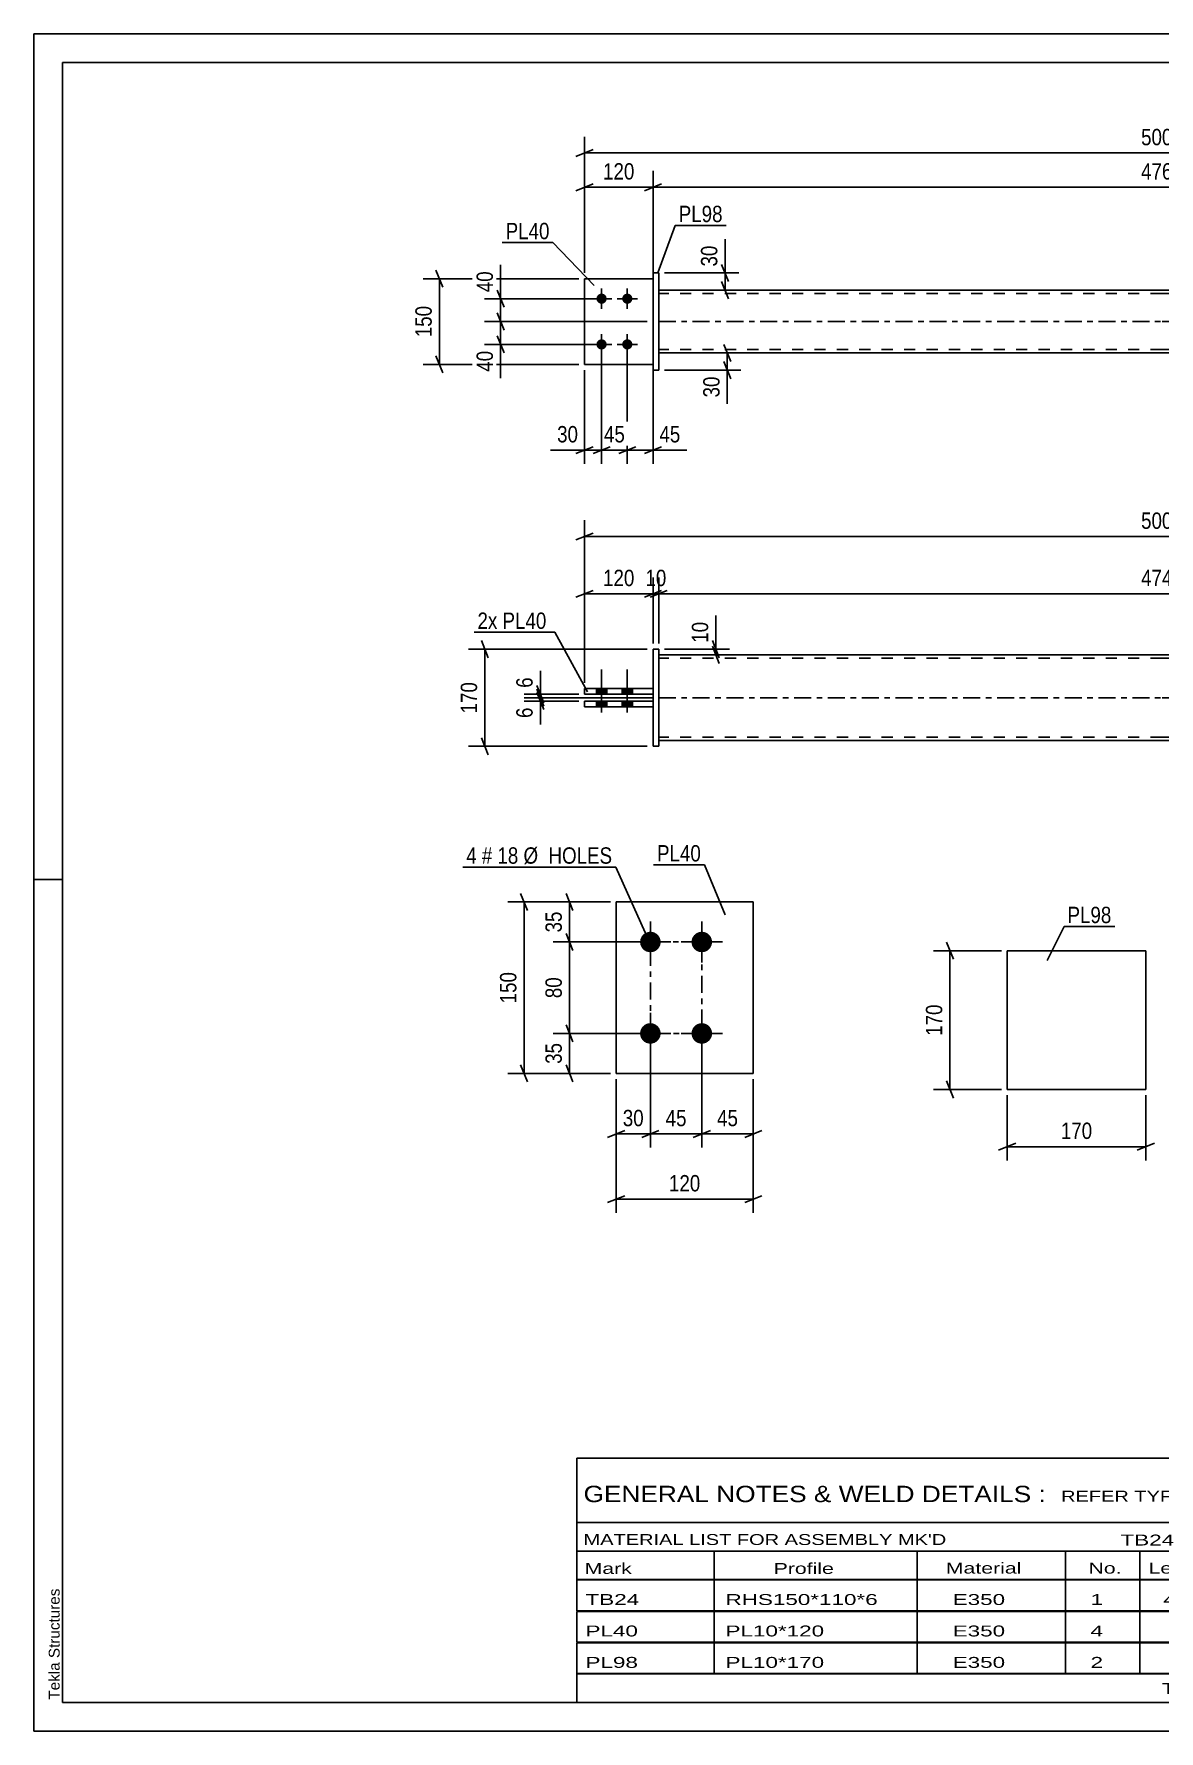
# Model space of a CAD drawing. Header units: millimetres. Extents: x 0 to 420, y 0 to 297.
# Drawn here: x 0 to 196.8, y 0 to 297 of the extents above; entities that cross this region are included whole.
import ezdxf

# ---------------------------------------------------------------- set-up
doc = ezdxf.new("R2010")
doc.units = ezdxf.units.MM
doc.linetypes.add('DXK_LINE_DOT2', pattern=[3.9198, 1.9599, -1.9599])
doc.linetypes.add('DXK_LINE_DOT3', pattern=[5.9187, 2.979, -0.9799, 0.9799, -0.9799])
doc.styles.add('Arial', font='ARIAL.TTF', dxfattribs={"height": 0.2})
doc.styles.add('Arial Narrow', font='ARIALN.TTF', dxfattribs={"height": 0.2})

# ---------------------------------------------------------------- blocks, each defined once
blk = doc.blocks.new('Unknown-585763394-1163')
at = {"color": 5, "linetype": 'Continuous'}
for p, q in [((420, 297), (0, 297)), ((0, 297), (0, 0)), ((0, 292), (0, 297)), ((415, 292), (5, 292)), ((5, 292), (5, 5)), ((5, 149), (0, 149)), ((0, 0), (0, 5)), ((5, 5), (415, 5)), ((0, 0), (420, 0))]:
    blk.add_line(p, q, dxfattribs=at)
at = {"color": 174, "linetype": 'Continuous', "style": 'Arial'}
blk.add_text('Tekla Structures', height=1.9102, rotation=90, dxfattribs=at).set_placement((4.5, 5.5))
blk = doc.blocks.new('Bolt-585763394-2068 - 2061')
at = {"linetype": 'Continuous'}
for points in [[(98.41, 181.45), (100.21, 181.45), (100.21, 182.45), (98.41, 182.45)], [(98.41, 181.45), (100.21, 181.45), (100.21, 182.45), (98.41, 182.45)], [(102.91, 181.45), (104.71, 181.45), (104.71, 182.45), (102.91, 182.45)], [(102.91, 181.45), (104.71, 181.45), (104.71, 182.45), (102.91, 182.45)], [(98.41, 179.25), (100.21, 179.25), (100.21, 180.25), (98.41, 180.25)], [(98.41, 179.25), (100.21, 179.25), (100.21, 180.25), (98.41, 180.25)], [(102.91, 179.25), (104.71, 179.25), (104.71, 180.25), (102.91, 180.25)], [(102.91, 179.25), (104.71, 179.25), (104.71, 180.25), (102.91, 180.25)]]:
    blk.add_hatch(color=1, dxfattribs=at).paths.add_polyline_path(points)
at = {"color": 1, "linetype": 'Continuous'}
for p, q in [((99.31, 178.25), (99.31, 185.75)), ((99.31, 178.25), (99.31, 185.75)), ((103.81, 178.25), (103.81, 185.75)), ((103.81, 178.25), (103.81, 185.75)), ((98.41, 181.45), (98.41, 182.45)), ((98.41, 181.45), (98.41, 182.45)), ((100.21, 181.45), (100.21, 182.45)), ((100.21, 181.45), (100.21, 182.45)), ((102.91, 181.45), (102.91, 182.45)), ((102.91, 181.45), (102.91, 182.45)), ((104.71, 181.45), (104.71, 182.45)), ((104.71, 181.45), (104.71, 182.45)), ((98.41, 179.25), (98.41, 180.25)), ((98.41, 179.25), (98.41, 180.25)), ((100.21, 179.25), (100.21, 180.25)), ((100.21, 179.25), (100.21, 180.25)), ((102.91, 179.25), (102.91, 180.25)), ((102.91, 179.25), (102.91, 180.25)), ((104.71, 179.25), (104.71, 180.25)), ((104.71, 179.25), (104.71, 180.25))]:
    blk.add_line(p, q, dxfattribs=at)
blk = doc.blocks.new('Part-585763394-2077 - 2061')
at = {"color": 2, "linetype": 'Continuous'}
for p, q in [((96.31, 182.45), (96.31, 181.45)), ((96.31, 182.45), (108.31, 182.45)), ((96.31, 181.45), (108.31, 181.45))]:
    blk.add_line(p, q, dxfattribs=at)
at = {"color": 7, "linetype": 'DXK_LINE_DOT2'}
blk.add_line((108.31, 182.45), (108.31, 181.45), dxfattribs=at)
blk = doc.blocks.new('Part-585763394-2072 - 2061')
at = {"color": 2, "linetype": 'Continuous'}
for p, q in [((108.31, 189.34), (109.31, 189.34)), ((108.31, 172.34), (108.31, 189.34)), ((109.31, 189.34), (109.31, 172.34)), ((109.31, 172.34), (108.31, 172.34))]:
    blk.add_line(p, q, dxfattribs=at)
blk = doc.blocks.new('Part-585763394-2082 - 2061')
at = {"color": 2, "linetype": 'Continuous'}
for p, q in [((96.31, 179.25), (96.31, 180.25)), ((108.31, 180.25), (96.31, 180.25)), ((96.31, 179.25), (108.31, 179.25))]:
    blk.add_line(p, q, dxfattribs=at)
at = {"color": 7, "linetype": 'DXK_LINE_DOT2'}
blk.add_line((108.31, 179.25), (108.31, 180.25), dxfattribs=at)
blk = doc.blocks.new('Part-585763394-2100 - 2061')
at = {"linetype": 'Continuous'}
blk.add_hatch(color=2, dxfattribs=at).paths.add_polyline_path([(255.41, 173.34), (254.61, 174.74), (256.21, 174.74)])
at = {"color": 2, "linetype": 'Continuous'}
for p, q in [((109.31, 188.34), (197.31, 188.34)), ((197.41, 188.34), (285.41, 188.34)), ((109.31, 173.34), (197.31, 173.34)), ((197.41, 173.34), (285.41, 173.34)), ((255.41, 173.34), (254.61, 174.74)), ((254.61, 174.74), (256.21, 174.74)), ((256.21, 174.74), (255.41, 173.34))]:
    blk.add_line(p, q, dxfattribs=at)
at = {"color": 7, "linetype": 'DXK_LINE_DOT2'}
for p, q in [((109.31, 173.34), (109.31, 188.34)), ((197.31, 187.74), (109.31, 187.74)), ((285.41, 187.74), (197.41, 187.74)), ((285.41, 173.34), (285.41, 188.34)), ((197.31, 173.94), (109.31, 173.94)), ((285.41, 173.94), (197.41, 173.94))]:
    blk.add_line(p, q, dxfattribs=at)
at = {"color": 7, "linetype": 'DXK_LINE_DOT3'}
for p, q in [((109.31, 180.84), (197.31, 180.84)), ((197.41, 180.84), (285.41, 180.84))]:
    blk.add_line(p, q, dxfattribs=at)
at = {"color": 2, "linetype": 'Continuous'}
blk.add_circle((255.41, 174.24), 1, dxfattribs=at)
blk = doc.blocks.new('Bolt-585763394-1722 - 1718')
at = {"linetype": 'Continuous'}
for points in [[(99.31, 249.77, -1), (99.31, 251.57, -1)], [(103.81, 249.77, -1), (103.81, 251.57, -1)], [(99.31, 241.77, -1), (99.31, 243.57, -1)], [(103.81, 241.77, -1), (103.81, 243.57, -1)]]:
    blk.add_hatch(color=1, dxfattribs=at).paths.add_polyline_path(points)
at = {"color": 1, "linetype": 'Continuous'}
for p, q in [((99.31, 248.87), (99.31, 252.47)), ((103.81, 248.87), (103.81, 252.47)), ((101.11, 250.67), (97.51, 250.67)), ((105.61, 250.67), (102.01, 250.67)), ((99.31, 240.87), (99.31, 244.47)), ((103.81, 240.87), (103.81, 244.47)), ((101.11, 242.67), (97.51, 242.67)), ((105.61, 242.67), (102.01, 242.67))]:
    blk.add_line(p, q, dxfattribs=at)
blk = doc.blocks.new('Part-585763394-1728 - 1718')
at = {"color": 2, "linetype": 'Continuous'}
for p, q in [((109.31, 255.17), (108.31, 255.17)), ((108.31, 255.17), (108.31, 238.17)), ((109.31, 238.17), (109.31, 255.17)), ((108.31, 238.17), (109.31, 238.17))]:
    blk.add_line(p, q, dxfattribs=at)
blk = doc.blocks.new('Part-585763394-1733 - 1718')
at = {"color": 2, "linetype": 'Continuous'}
for p, q in [((96.31, 239.17), (96.31, 254.17)), ((96.31, 254.17), (108.31, 254.17)), ((108.31, 239.17), (96.31, 239.17))]:
    blk.add_line(p, q, dxfattribs=at)
at = {"color": 7, "linetype": 'DXK_LINE_DOT2'}
blk.add_line((108.31, 254.17), (108.31, 239.17), dxfattribs=at)
blk = doc.blocks.new('Part-585763394-1734 - 1718')
at = {"color": 7, "linetype": 'DXK_LINE_DOT2'}
for p, q in [((96.31, 254.17), (96.31, 239.17)), ((96.31, 254.17), (108.31, 254.17)), ((108.31, 254.17), (108.31, 239.17)), ((96.31, 239.17), (108.31, 239.17))]:
    blk.add_line(p, q, dxfattribs=at)
blk = doc.blocks.new('Part-585763394-1774 - 1718')
at = {"linetype": 'Continuous'}
blk.add_hatch(color=2, dxfattribs=at).paths.add_polyline_path([(255.41, 246.67), (254.61, 248.07), (256.21, 248.07)])
at = {"color": 2, "linetype": 'Continuous'}
for p, q in [((109.31, 252.17), (197.31, 252.17)), ((197.41, 252.17), (285.41, 252.17)), ((255.41, 246.67), (254.61, 248.07)), ((254.61, 248.07), (256.21, 248.07)), ((256.21, 248.07), (255.41, 246.67)), ((109.31, 241.17), (197.31, 241.17)), ((197.41, 241.17), (285.41, 241.17))]:
    blk.add_line(p, q, dxfattribs=at)
at = {"color": 7, "linetype": 'DXK_LINE_DOT2'}
for p, q in [((109.31, 252.17), (109.31, 241.17)), ((197.31, 251.57), (109.31, 251.57)), ((285.41, 251.57), (197.41, 251.57)), ((285.41, 252.17), (285.41, 241.17)), ((197.31, 241.77), (109.31, 241.77)), ((285.41, 241.77), (197.41, 241.77))]:
    blk.add_line(p, q, dxfattribs=at)
at = {"color": 7, "linetype": 'DXK_LINE_DOT3'}
for p, q in [((109.31, 246.67), (197.31, 246.67)), ((197.41, 246.67), (285.41, 246.67))]:
    blk.add_line(p, q, dxfattribs=at)
at = {"color": 2, "linetype": 'Continuous'}
blk.add_circle((255.41, 247.57), 1, dxfattribs=at)
blk = doc.blocks.new('Bolt-585763394-1556 - 1494')
at = {"linetype": 'Continuous'}
for points in [[(107.85, 139.89), (108.22, 139.85), (108.58, 139.73), (108.9, 139.54), (109.18, 139.29), (109.4, 138.99), (109.56, 138.64), (109.64, 138.28), (109.64, 137.9), (109.56, 137.53), (109.4, 137.19), (109.18, 136.88), (108.9, 136.63), (108.58, 136.44), (108.22, 136.33), (107.85, 136.29), (107.47, 136.33), (107.11, 136.44), (106.79, 136.63), (106.51, 136.88), (106.29, 137.19), (106.13, 137.53), (106.06, 137.9), (106.06, 138.28), (106.13, 138.64), (106.29, 138.99), (106.51, 139.29), (106.79, 139.54), (107.11, 139.73), (107.47, 139.85)], [(116.85, 139.89), (117.22, 139.85), (117.58, 139.73), (117.9, 139.54), (118.18, 139.29), (118.4, 138.99), (118.56, 138.64), (118.64, 138.28), (118.64, 137.9), (118.56, 137.53), (118.4, 137.19), (118.18, 136.88), (117.9, 136.63), (117.58, 136.44), (117.22, 136.33), (116.85, 136.29), (116.47, 136.33), (116.11, 136.44), (115.79, 136.63), (115.51, 136.88), (115.29, 137.19), (115.13, 137.53), (115.06, 137.9), (115.06, 138.28), (115.13, 138.64), (115.29, 138.99), (115.51, 139.29), (115.79, 139.54), (116.11, 139.73), (116.47, 139.85)], [(107.85, 123.89), (108.22, 123.85), (108.58, 123.73), (108.9, 123.54), (109.18, 123.29), (109.4, 122.99), (109.56, 122.64), (109.64, 122.28), (109.64, 121.9), (109.56, 121.53), (109.4, 121.19), (109.18, 120.88), (108.9, 120.63), (108.58, 120.44), (108.22, 120.33), (107.85, 120.29), (107.47, 120.33), (107.11, 120.44), (106.79, 120.63), (106.51, 120.88), (106.29, 121.19), (106.13, 121.53), (106.06, 121.9), (106.06, 122.28), (106.13, 122.64), (106.29, 122.99), (106.51, 123.29), (106.79, 123.54), (107.11, 123.73), (107.47, 123.85)], [(116.85, 123.89), (117.22, 123.85), (117.58, 123.73), (117.9, 123.54), (118.18, 123.29), (118.4, 122.99), (118.56, 122.64), (118.64, 122.28), (118.64, 121.9), (118.56, 121.53), (118.4, 121.19), (118.18, 120.88), (117.9, 120.63), (117.58, 120.44), (117.22, 120.33), (116.85, 120.29), (116.47, 120.33), (116.11, 120.44), (115.79, 120.63), (115.51, 120.88), (115.29, 121.19), (115.13, 121.53), (115.06, 121.9), (115.06, 122.28), (115.13, 122.64), (115.29, 122.99), (115.51, 123.29), (115.79, 123.54), (116.11, 123.73), (116.47, 123.85)]]:
    blk.add_hatch(color=1, dxfattribs=at).paths.add_polyline_path(points)
at = {"color": 1, "linetype": 'Continuous'}
for p, q in [((107.85, 134.49), (107.85, 141.69)), ((116.85, 134.49), (116.85, 141.69)), ((111.45, 138.09), (104.25, 138.09)), ((120.45, 138.09), (113.25, 138.09)), ((107.85, 118.49), (107.85, 125.69)), ((116.85, 118.49), (116.85, 125.69)), ((111.45, 122.09), (104.25, 122.09)), ((120.45, 122.09), (113.25, 122.09))]:
    blk.add_line(p, q, dxfattribs=at)
blk = doc.blocks.new('Part-585763394-1571 - 1494')
at = {"color": 2, "linetype": 'Continuous'}
for p, q in [((101.85, 115.09), (101.85, 145.09)), ((101.85, 145.09), (125.85, 145.09)), ((125.85, 145.09), (125.85, 115.09)), ((101.85, 115.09), (101.85, 115.09)), ((101.85, 115.09), (125.85, 115.09)), ((125.85, 115.09), (125.85, 115.09))]:
    blk.add_line(p, q, dxfattribs=at)
at = {"color": 7, "linetype": 'DXK_LINE_DOT2'}
for p, q in [((101.85, 145.09), (125.85, 145.09)), ((101.85, 115.09), (125.85, 115.09))]:
    blk.add_line(p, q, dxfattribs=at)
blk = doc.blocks.new('Part-585763394-1474 - 1458')
at = {"color": 2, "linetype": 'Continuous'}
for p, q in [((170.26, 136.56), (194.54, 136.56)), ((170.26, 112.27), (170.26, 136.56)), ((194.54, 136.56), (194.54, 112.27)), ((194.54, 112.27), (170.26, 112.27))]:
    blk.add_line(p, q, dxfattribs=at)
blk = doc.blocks.new('Rectangle-585763394-1705 - 1494')
at = {"color": 1, "linetype": 'DXK_LINE_DOT3'}
blk.add_lwpolyline([(107.85, 138.09), (116.85, 138.09), (116.85, 122.09), (107.85, 122.09), (107.85, 138.09)], close=True, dxfattribs=at)
blk = doc.blocks.new('StraightDimension-585763394-2163 - 2061')
at = {"color": 7, "linetype": 'Continuous'}
for p, q in [((96.31, 183.45), (96.31, 211.89)), ((298.41, 183.45), (298.41, 211.89)), ((97.81, 209.64), (94.81, 208.44)), ((96.31, 209.04), (298.41, 209.04)), ((296.91, 208.44), (299.91, 209.64))]:
    blk.add_line(p, q, dxfattribs=at)
at = {"color": 0}
blk.add_wipeout([(201.61, 209.79), (201.61, 213.99), (193.1, 213.99), (193.1, 209.79)], dxfattribs=at)
at = {"color": 3, "style": 'Arial Narrow'}
blk.add_text('5007', height=2.863, dxfattribs=at).set_placement((193.7, 210.39))
blk = doc.blocks.new('StraightDimension-585763394-2720 - 2061')
at = {"color": 7, "linetype": 'Continuous'}
for p, q in [((106.81, 198.42), (109.81, 199.62)), ((110.81, 199.62), (107.81, 198.42)), ((108.31, 190.34), (108.31, 201.87)), ((108.31, 199.02), (109.31, 199.02)), ((109.31, 190.34), (109.31, 201.87))]:
    blk.add_line(p, q, dxfattribs=at)
at = {"color": 0}
blk.add_wipeout([(111.24, 199.77), (111.24, 203.97), (106.38, 203.97), (106.38, 199.77)], dxfattribs=at)
at = {"color": 3, "style": 'Arial Narrow'}
blk.add_text('10', height=2.863, dxfattribs=at).set_placement((106.98, 200.37))
blk = doc.blocks.new('StraightDimension-585763394-2109 - 2061')
at = {"color": 7, "linetype": 'Continuous'}
for p, q in [((79.48, 187.84), (78.28, 190.84)), ((107.31, 189.34), (76.03, 189.34)), ((78.88, 172.34), (78.88, 189.34)), ((107.31, 172.34), (76.03, 172.34)), ((78.28, 173.84), (79.48, 170.84))]:
    blk.add_line(p, q, dxfattribs=at)
at = {"color": 0}
blk.add_wipeout([(78.13, 184.18), (73.93, 184.18), (73.93, 177.49), (78.13, 177.49)], dxfattribs=at)
at = {"color": 3, "style": 'Arial Narrow'}
blk.add_text('170', height=2.863, rotation=90.0002, dxfattribs=at).set_placement((77.53, 178.09))
blk = doc.blocks.new('StraightDimension-585763394-2174 - 2061')
at = {"color": 7, "linetype": 'Continuous'}
for p, q in [((88, 182.34), (89.2, 179.34)), ((89.2, 178.75), (88, 181.75)), ((108.31, 180.84), (85.75, 180.84)), ((95.31, 180.25), (85.75, 180.25)), ((88.6, 180.25), (88.6, 180.84))]:
    blk.add_line(p, q, dxfattribs=at)
at = {"color": 0}
blk.add_wipeout([(87.85, 179.72), (83.65, 179.72), (83.65, 176.69), (87.85, 176.69)], dxfattribs=at)
at = {"color": 7, "linetype": 'Continuous'}
blk.add_line((88.6, 180.25), (88.6, 176.17), dxfattribs=at)
blk.add_line((88.6, 180.25), (88.6, 176.17), dxfattribs=at)
at = {"color": 3, "style": 'Arial Narrow'}
blk.add_text('6', height=2.86, rotation=90.0002, dxfattribs=at).set_placement((87.25, 177.29))
blk = doc.blocks.new('StraightDimension-585763394-2254 - 2061')
at = {"color": 7, "linetype": 'Continuous'}
for p, q in [((118.71, 190.84), (119.91, 187.84)), ((110.31, 189.34), (121.71, 189.34)), ((110.31, 188.34), (121.71, 188.34)), ((119.91, 186.84), (118.71, 189.84)), ((119.31, 188.34), (119.31, 189.34))]:
    blk.add_line(p, q, dxfattribs=at)
at = {"color": 0}
blk.add_wipeout([(118.56, 194.72), (114.36, 194.72), (114.36, 189.86), (118.56, 189.86)], dxfattribs=at)
at = {"color": 7, "linetype": 'Continuous'}
blk.add_line((119.31, 189.34), (119.31, 195.24), dxfattribs=at)
blk.add_line((119.31, 189.34), (119.31, 195.24), dxfattribs=at)
at = {"color": 3, "style": 'Arial Narrow'}
blk.add_text('10', height=2.863, rotation=90.0002, dxfattribs=at).set_placement((117.96, 190.46))
blk = doc.blocks.new('StraightDimension-585763394-2190 - 2061')
at = {"color": 7, "linetype": 'Continuous'}
for p, q in [((95.31, 181.45), (85.75, 181.45)), ((88, 182.95), (89.2, 179.95)), ((89.2, 179.34), (88, 182.34)), ((88.6, 180.84), (88.6, 181.45)), ((108.31, 180.84), (85.75, 180.84))]:
    blk.add_line(p, q, dxfattribs=at)
at = {"color": 0}
blk.add_wipeout([(87.85, 185), (83.65, 185), (83.65, 181.97), (87.85, 181.97)], dxfattribs=at)
at = {"color": 7, "linetype": 'Continuous'}
blk.add_line((88.6, 181.45), (88.6, 185.52), dxfattribs=at)
blk.add_line((88.6, 181.45), (88.6, 185.52), dxfattribs=at)
at = {"color": 3, "style": 'Arial Narrow'}
blk.add_text('6', height=2.86, rotation=90.0002, dxfattribs=at).set_placement((87.25, 182.57))
blk = doc.blocks.new('StraightDimension-585763394-2719 - 2061')
at = {"color": 7, "linetype": 'Continuous'}
for p, q in [((110.81, 199.62), (107.81, 198.42)), ((109.31, 190.34), (109.31, 201.87)), ((109.31, 199.02), (285.41, 199.02)), ((283.91, 198.42), (286.91, 199.62)), ((285.41, 190.34), (285.41, 201.87))]:
    blk.add_line(p, q, dxfattribs=at)
at = {"color": 0}
blk.add_wipeout([(201.61, 199.77), (201.61, 203.97), (193.1, 203.97), (193.1, 199.77)], dxfattribs=at)
at = {"color": 3, "style": 'Arial Narrow'}
blk.add_text('4747', height=2.863, dxfattribs=at).set_placement((193.7, 200.37))
blk = doc.blocks.new('StraightDimension-585763394-2721 - 2061')
at = {"color": 7, "linetype": 'Continuous'}
for p, q in [((94.81, 198.42), (97.81, 199.62)), ((96.31, 183.45), (96.31, 201.87)), ((96.31, 199.02), (108.31, 199.02)), ((109.81, 199.62), (106.81, 198.42)), ((108.31, 190.34), (108.31, 201.87))]:
    blk.add_line(p, q, dxfattribs=at)
at = {"color": 0}
blk.add_wipeout([(105.65, 199.77), (105.65, 203.97), (98.97, 203.97), (98.97, 199.77)], dxfattribs=at)
at = {"color": 3, "style": 'Arial Narrow'}
blk.add_text('120', height=2.863, dxfattribs=at).set_placement((99.57, 200.37))
blk = doc.blocks.new('StraightDimension-585763394-1777 - 1718')
at = {"color": 7, "linetype": 'Continuous'}
for p, q in [((71.54, 252.67), (70.34, 255.67)), ((95.31, 254.17), (68.09, 254.17)), ((70.94, 239.17), (70.94, 254.17)), ((70.34, 240.67), (71.54, 237.67)), ((95.31, 239.17), (68.09, 239.17))]:
    blk.add_line(p, q, dxfattribs=at)
at = {"color": 0}
blk.add_wipeout([(70.19, 250.02), (65.99, 250.02), (65.99, 243.33), (70.19, 243.33)], dxfattribs=at)
at = {"color": 3, "style": 'Arial Narrow'}
blk.add_text('150', height=2.863, rotation=90.0002, dxfattribs=at).set_placement((69.59, 243.93))
blk = doc.blocks.new('StraightDimension-585763394-1797 - 1718')
at = {"color": 7, "linetype": 'Continuous'}
for p, q in [((94.81, 269.57), (97.81, 270.77)), ((96.31, 255.17), (96.31, 273.02)), ((109.81, 270.77), (106.81, 269.57)), ((108.31, 255.17), (108.31, 273.02)), ((96.31, 270.17), (108.31, 270.17))]:
    blk.add_line(p, q, dxfattribs=at)
at = {"color": 0}
blk.add_wipeout([(105.65, 270.92), (105.65, 275.12), (98.97, 275.12), (98.97, 270.92)], dxfattribs=at)
at = {"color": 3, "style": 'Arial Narrow'}
blk.add_text('120', height=2.863, dxfattribs=at).set_placement((99.57, 271.52))
blk = doc.blocks.new('StraightDimension-585763394-1816 - 1718')
at = {"color": 7, "linetype": 'Continuous'}
for p, q in [((109.81, 270.77), (106.81, 269.57)), ((108.31, 255.17), (108.31, 273.02)), ((284.91, 269.57), (287.91, 270.77)), ((286.41, 255.17), (286.41, 273.02)), ((108.31, 270.17), (286.41, 270.17))]:
    blk.add_line(p, q, dxfattribs=at)
at = {"color": 0}
blk.add_wipeout([(201.61, 270.92), (201.61, 275.12), (193.1, 275.12), (193.1, 270.92)], dxfattribs=at)
at = {"color": 3, "style": 'Arial Narrow'}
blk.add_text('4767', height=2.863, dxfattribs=at).set_placement((193.7, 271.52))
blk = doc.blocks.new('StraightDimension-585763394-1855 - 1718')
at = {"color": 7, "linetype": 'Continuous'}
for p, q in [((97.81, 276.77), (94.81, 275.57)), ((96.31, 255.17), (96.31, 279.02)), ((296.91, 275.57), (299.91, 276.77)), ((298.41, 255.17), (298.41, 279.02)), ((96.31, 276.17), (298.41, 276.17))]:
    blk.add_line(p, q, dxfattribs=at)
at = {"color": 0}
blk.add_wipeout([(201.61, 276.92), (201.61, 281.12), (193.1, 281.12), (193.1, 276.92)], dxfattribs=at)
at = {"color": 3, "style": 'Arial Narrow'}
blk.add_text('5007', height=2.863, dxfattribs=at).set_placement((193.7, 277.52))
blk = doc.blocks.new('StraightDimension-585763394-1939 - 1718')
at = {"color": 7, "linetype": 'Continuous'}
for p, q in [((107.31, 246.67), (78.8, 246.67)), ((81.05, 248.17), (82.25, 245.17)), ((81.65, 242.67), (81.65, 246.67)), ((82.25, 241.17), (81.05, 244.17)), ((98.31, 242.67), (78.8, 242.67))]:
    blk.add_line(p, q, dxfattribs=at)
at = {"color": 0}
blk.add_wipeout([(80.9, 242.15), (76.7, 242.15), (76.7, 237.29), (80.9, 237.29)], dxfattribs=at)
at = {"color": 7, "linetype": 'Continuous'}
blk.add_line((81.65, 242.67), (81.65, 236.77), dxfattribs=at)
blk.add_line((81.65, 242.67), (81.65, 236.77), dxfattribs=at)
at = {"color": 3, "style": 'Arial Narrow'}
blk.add_text('40', height=2.863, rotation=90.0002, dxfattribs=at).set_placement((80.3, 237.89))
blk = doc.blocks.new('StraightDimension-585763394-1875 - 1718')
at = {"color": 7, "linetype": 'Continuous'}
for p, q in [((103.81, 241.67), (103.81, 221.77)), ((108.31, 238.17), (108.31, 221.77)), ((102.31, 223.57), (105.31, 224.77)), ((103.81, 224.17), (108.31, 224.17)), ((109.81, 224.77), (106.81, 223.57))]:
    blk.add_line(p, q, dxfattribs=at)
at = {"color": 0}
blk.add_wipeout([(113.69, 224.92), (113.69, 229.12), (108.83, 229.12), (108.83, 224.92)], dxfattribs=at)
at = {"color": 7, "linetype": 'Continuous'}
blk.add_line((108.31, 224.17), (114.21, 224.17), dxfattribs=at)
blk.add_line((108.31, 224.17), (114.21, 224.17), dxfattribs=at)
at = {"color": 3, "style": 'Arial Narrow'}
blk.add_text('45', height=2.863, dxfattribs=at).set_placement((109.43, 225.52))
blk = doc.blocks.new('StraightDimension-585763394-1894 - 1718')
at = {"color": 7, "linetype": 'Continuous'}
for p, q in [((99.31, 241.67), (99.31, 221.77)), ((103.81, 241.67), (103.81, 221.77)), ((97.81, 223.57), (100.81, 224.77)), ((99.31, 224.17), (103.81, 224.17)), ((105.31, 224.77), (102.31, 223.57))]:
    blk.add_line(p, q, dxfattribs=at)
at = {"color": 0}
blk.add_wipeout([(103.99, 224.92), (103.99, 229.12), (99.13, 229.12), (99.13, 224.92)], dxfattribs=at)
at = {"color": 3, "style": 'Arial Narrow'}
blk.add_text('45', height=2.863, dxfattribs=at).set_placement((99.73, 225.52))
blk = doc.blocks.new('StraightDimension-585763394-1910 - 1718')
at = {"color": 7, "linetype": 'Continuous'}
for p, q in [((99.31, 241.67), (99.31, 221.77)), ((96.31, 238.17), (96.31, 221.77)), ((94.81, 223.57), (97.81, 224.77)), ((96.31, 224.17), (99.31, 224.17)), ((100.81, 224.77), (97.81, 223.57))]:
    blk.add_line(p, q, dxfattribs=at)
at = {"color": 0}
blk.add_wipeout([(95.78, 224.92), (95.78, 229.12), (90.93, 229.12), (90.93, 224.92)], dxfattribs=at)
at = {"color": 7, "linetype": 'Continuous'}
blk.add_line((96.31, 224.17), (90.4, 224.17), dxfattribs=at)
blk.add_line((96.31, 224.17), (90.4, 224.17), dxfattribs=at)
at = {"color": 3, "style": 'Arial Narrow'}
blk.add_text('30', height=2.863, dxfattribs=at).set_placement((91.53, 225.52))
blk = doc.blocks.new('StraightDimension-585763394-1930 - 1718')
at = {"color": 7, "linetype": 'Continuous'}
for p, q in [((196.36, 241.17), (118.45, 241.17)), ((120.7, 242.67), (121.9, 239.67)), ((121.3, 238.17), (121.3, 241.17)), ((110.31, 238.17), (123.7, 238.17)), ((121.9, 236.67), (120.7, 239.67))]:
    blk.add_line(p, q, dxfattribs=at)
at = {"color": 0}
blk.add_wipeout([(120.55, 237.65), (116.35, 237.65), (116.35, 232.79), (120.55, 232.79)], dxfattribs=at)
at = {"color": 7, "linetype": 'Continuous'}
blk.add_line((121.3, 238.17), (121.3, 232.27), dxfattribs=at)
blk.add_line((121.3, 238.17), (121.3, 232.27), dxfattribs=at)
at = {"color": 3, "style": 'Arial Narrow'}
blk.add_text('30', height=2.863, rotation=90.0002, dxfattribs=at).set_placement((119.95, 233.39))
blk = doc.blocks.new('StraightDimension-585763394-1948 - 1718')
at = {"color": 7, "linetype": 'Continuous'}
for p, q in [((98.31, 250.67), (78.8, 250.67)), ((81.05, 252.17), (82.25, 249.17)), ((81.65, 246.67), (81.65, 250.67)), ((107.31, 246.67), (78.8, 246.67)), ((82.25, 245.17), (81.05, 248.17))]:
    blk.add_line(p, q, dxfattribs=at)
at = {"color": 0}
blk.add_wipeout([(80.9, 256.05), (76.7, 256.05), (76.7, 251.2), (80.9, 251.2)], dxfattribs=at)
at = {"color": 7, "linetype": 'Continuous'}
blk.add_line((81.65, 250.67), (81.65, 256.58), dxfattribs=at)
blk.add_line((81.65, 250.67), (81.65, 256.58), dxfattribs=at)
at = {"color": 3, "style": 'Arial Narrow'}
blk.add_text('40', height=2.863, rotation=90.0002, dxfattribs=at).set_placement((80.3, 251.8))
blk = doc.blocks.new('StraightDimension-585763394-1972 - 1718')
at = {"color": 7, "linetype": 'Continuous'}
for p, q in [((120.31, 256.67), (121.51, 253.67)), ((110.31, 255.17), (123.31, 255.17)), ((121.51, 250.67), (120.31, 253.67)), ((120.91, 252.17), (120.91, 255.17)), ((196.36, 252.17), (118.06, 252.17))]:
    blk.add_line(p, q, dxfattribs=at)
at = {"color": 0}
blk.add_wipeout([(120.16, 260.55), (115.96, 260.55), (115.96, 255.7), (120.16, 255.7)], dxfattribs=at)
at = {"color": 7, "linetype": 'Continuous'}
blk.add_line((120.91, 255.17), (120.91, 261.08), dxfattribs=at)
blk.add_line((120.91, 255.17), (120.91, 261.08), dxfattribs=at)
at = {"color": 3, "style": 'Arial Narrow'}
blk.add_text('30', height=2.863, rotation=90.0002, dxfattribs=at).set_placement((119.56, 256.3))
blk = doc.blocks.new('StraightDimension-585763394-1620 - 1494')
at = {"color": 7, "linetype": 'Continuous'}
for p, q in [((86.35, 143.59), (85.15, 146.59)), ((100.85, 145.09), (82.9, 145.09)), ((85.75, 115.09), (85.75, 145.09)), ((85.15, 116.59), (86.35, 113.59)), ((100.85, 115.09), (82.9, 115.09))]:
    blk.add_line(p, q, dxfattribs=at)
at = {"color": 0}
blk.add_wipeout([(85, 133.43), (80.8, 133.43), (80.8, 126.75), (85, 126.75)], dxfattribs=at)
at = {"color": 3, "style": 'Arial Narrow'}
blk.add_text('150', height=2.863, rotation=90.0002, dxfattribs=at).set_placement((84.4, 127.35))
blk = doc.blocks.new('StraightDimension-585763394-1603 - 1494')
at = {"color": 7, "linetype": 'Continuous'}
for p, q in [((107.85, 121.09), (107.85, 102.1)), ((101.85, 114.09), (101.85, 102.1)), ((100.35, 103.9), (103.35, 105.1)), ((101.85, 104.5), (107.85, 104.5)), ((109.35, 105.1), (106.35, 103.9))]:
    blk.add_line(p, q, dxfattribs=at)
at = {"color": 0}
blk.add_wipeout([(107.27, 105.25), (107.27, 109.45), (102.42, 109.45), (102.42, 105.25)], dxfattribs=at)
at = {"color": 3, "style": 'Arial Narrow'}
blk.add_text('30', height=2.863, dxfattribs=at).set_placement((103.02, 105.85))
blk = doc.blocks.new('StraightDimension-585763394-1587 - 1494')
at = {"color": 7, "linetype": 'Continuous'}
for p, q in [((116.85, 121.09), (116.85, 102.1)), ((125.85, 114.09), (125.85, 102.1)), ((115.35, 103.9), (118.35, 105.1)), ((116.85, 104.5), (125.85, 104.5)), ((127.35, 105.1), (124.35, 103.9))]:
    blk.add_line(p, q, dxfattribs=at)
at = {"color": 0}
blk.add_wipeout([(123.77, 105.25), (123.77, 109.45), (118.92, 109.45), (118.92, 105.25)], dxfattribs=at)
at = {"color": 3, "style": 'Arial Narrow'}
blk.add_text('45', height=2.863, dxfattribs=at).set_placement((119.52, 105.85))
blk = doc.blocks.new('StraightDimension-585763394-1573 - 1494')
at = {"color": 7, "linetype": 'Continuous'}
for p, q in [((107.85, 121.09), (107.85, 102.1)), ((116.85, 121.09), (116.85, 102.1)), ((106.35, 103.9), (109.35, 105.1)), ((107.85, 104.5), (116.85, 104.5)), ((118.35, 105.1), (115.35, 103.9))]:
    blk.add_line(p, q, dxfattribs=at)
at = {"color": 0}
blk.add_wipeout([(114.77, 105.25), (114.77, 109.45), (109.92, 109.45), (109.92, 105.25)], dxfattribs=at)
at = {"color": 3, "style": 'Arial Narrow'}
blk.add_text('45', height=2.863, dxfattribs=at).set_placement((110.52, 105.85))
blk = doc.blocks.new('StraightDimension-585763394-1640 - 1494')
at = {"color": 7, "linetype": 'Continuous'}
for p, q in [((106.85, 122.09), (90.85, 122.09)), ((93.1, 123.59), (94.3, 120.59)), ((93.7, 115.09), (93.7, 122.09)), ((94.3, 113.59), (93.1, 116.59)), ((100.85, 115.09), (90.85, 115.09))]:
    blk.add_line(p, q, dxfattribs=at)
at = {"color": 0}
blk.add_wipeout([(92.95, 121.02), (88.75, 121.02), (88.75, 116.16), (92.95, 116.16)], dxfattribs=at)
at = {"color": 3, "style": 'Arial Narrow'}
blk.add_text('35', height=2.863, rotation=90.0002, dxfattribs=at).set_placement((92.35, 116.76))
blk = doc.blocks.new('StraightDimension-585763394-1656 - 1494')
at = {"color": 7, "linetype": 'Continuous'}
for p, q in [((93.1, 146.59), (94.3, 143.59)), ((100.85, 145.09), (90.85, 145.09)), ((93.7, 138.09), (93.7, 145.09)), ((106.85, 138.09), (90.85, 138.09)), ((94.3, 136.59), (93.1, 139.59))]:
    blk.add_line(p, q, dxfattribs=at)
at = {"color": 0}
blk.add_wipeout([(92.95, 144.02), (88.75, 144.02), (88.75, 139.16), (92.95, 139.16)], dxfattribs=at)
at = {"color": 3, "style": 'Arial Narrow'}
blk.add_text('35', height=2.863, rotation=90.0002, dxfattribs=at).set_placement((92.35, 139.76))
blk = doc.blocks.new('StraightDimension-585763394-1672 - 1494')
at = {"color": 7, "linetype": 'Continuous'}
for p, q in [((106.85, 138.09), (90.85, 138.09)), ((94.3, 136.59), (93.1, 139.59)), ((93.7, 122.09), (93.7, 138.09)), ((106.85, 122.09), (90.85, 122.09)), ((93.1, 123.59), (94.3, 120.59))]:
    blk.add_line(p, q, dxfattribs=at)
at = {"color": 0}
blk.add_wipeout([(92.95, 132.52), (88.75, 132.52), (88.75, 127.66), (92.95, 127.66)], dxfattribs=at)
at = {"color": 3, "style": 'Arial Narrow'}
blk.add_text('80', height=2.863, rotation=90.0002, dxfattribs=at).set_placement((92.35, 128.26))
blk = doc.blocks.new('StraightDimension-585763394-1686 - 1494')
at = {"color": 7, "linetype": 'Continuous'}
for p, q in [((101.85, 114.09), (101.85, 90.69)), ((125.85, 114.09), (125.85, 90.69)), ((103.35, 93.69), (100.35, 92.49)), ((101.85, 93.09), (125.85, 93.09)), ((124.35, 92.49), (127.35, 93.69))]:
    blk.add_line(p, q, dxfattribs=at)
at = {"color": 0}
blk.add_wipeout([(117.19, 93.84), (117.19, 98.04), (110.5, 98.04), (110.5, 93.84)], dxfattribs=at)
at = {"color": 3, "style": 'Arial Narrow'}
blk.add_text('120', height=2.863, dxfattribs=at).set_placement((111.1, 94.44))
blk = doc.blocks.new('StraightDimension-585763394-1476 - 1458')
at = {"color": 7, "linetype": 'Continuous'}
for p, q in [((170.26, 111.27), (170.26, 99.87)), ((194.54, 111.27), (194.54, 99.87)), ((171.76, 102.87), (168.76, 101.67)), ((170.26, 102.27), (194.54, 102.27)), ((193.04, 101.67), (196.04, 102.87))]:
    blk.add_line(p, q, dxfattribs=at)
at = {"color": 0}
blk.add_wipeout([(185.74, 103.02), (185.74, 107.22), (179.06, 107.22), (179.06, 103.02)], dxfattribs=at)
at = {"color": 3, "style": 'Arial Narrow'}
blk.add_text('170', height=2.863, dxfattribs=at).set_placement((179.66, 103.62))
blk = doc.blocks.new('StraightDimension-585763394-1481 - 1458')
at = {"color": 7, "linetype": 'Continuous'}
for p, q in [((160.86, 135.06), (159.66, 138.06)), ((169.26, 136.56), (157.41, 136.56)), ((160.26, 112.27), (160.26, 136.56)), ((159.66, 113.77), (160.86, 110.77)), ((169.26, 112.27), (157.41, 112.27))]:
    blk.add_line(p, q, dxfattribs=at)
at = {"color": 0}
blk.add_wipeout([(159.51, 127.76), (155.31, 127.76), (155.31, 121.07), (159.51, 121.07)], dxfattribs=at)
at = {"color": 3, "style": 'Arial Narrow'}
blk.add_text('170', height=2.863, rotation=90.0002, dxfattribs=at).set_placement((158.91, 121.67))
blk = doc.blocks.new('Unknown-585763394-2901')
at = {"color": 7, "linetype": 'Continuous'}
for p, q in [((95, 47.75), (255, 47.75)), ((95, 36.5), (95, 47.75)), ((255, 47.75), (255, 36.5)), ((95, 36.5), (255, 36.5)), ((95, 36.5), (95, 31.5)), ((255, 36.5), (255, 31.5)), ((95, 31.5), (255, 31.5)), ((95, 31.5), (95, 26.5)), ((119, 31.5), (119, 26.5)), ((154.5, 31.5), (154.5, 26.5)), ((180.5, 31.5), (180.5, 26.5)), ((193.5, 31.5), (193.5, 26.5)), ((211, 31.5), (211, 26.5)), ((233, 31.5), (233, 26.5)), ((255, 31.5), (255, 26.5)), ((95, 26.5), (255, 26.5)), ((95, 26.45), (95, 21.05)), ((95, 26.45), (255, 26.45)), ((119, 26.5), (119, 21)), ((154.5, 26.5), (154.5, 21)), ((180.5, 26.5), (180.5, 21)), ((193.5, 26.5), (193.5, 21)), ((211, 26.5), (211, 21)), ((233, 26.5), (233, 21)), ((255, 26.45), (255, 21.05)), ((95, 21.05), (255, 21.05)), ((95, 20.95), (95, 15.55)), ((95, 20.95), (255, 20.95)), ((119, 21), (119, 15.5)), ((154.5, 21), (154.5, 15.5)), ((180.5, 21), (180.5, 15.5)), ((193.5, 21), (193.5, 15.5)), ((211, 21), (211, 15.5)), ((233, 21), (233, 15.5)), ((255, 20.95), (255, 15.55)), ((95, 15.55), (255, 15.55)), ((95, 15.45), (95, 10.05)), ((95, 15.45), (255, 15.45)), ((119, 15.5), (119, 10)), ((154.5, 15.5), (154.5, 10)), ((180.5, 15.5), (180.5, 10)), ((193.5, 15.5), (193.5, 10)), ((211, 15.5), (211, 10)), ((233, 15.5), (233, 10)), ((255, 15.45), (255, 10.05)), ((95, 10.05), (255, 10.05)), ((95, 10), (255, 10)), ((95, 10), (95, 5)), ((211, 10), (211, 5)), ((233, 10), (233, 5)), ((255, 10), (255, 5)), ((95, 5), (255, 5))]:
    blk.add_line(p, q, dxfattribs=at)
at = {"color": 7, "style": 'Arial Narrow'}
for s, height, width, p in [('GENERAL NOTES & WELD DETAILS :', 2.8633, 1.4, (96.15, 40.06)), ('REFER TYP DRAWING TYP-01', 1.9089, 1.6, (179.7, 40.16)), ("MATERIAL LIST FOR ASSEMBLY MK'D", 1.9089, 1.6, (96.15, 32.56)), ('TB24', 1.909, 1.794707, (190.1, 32.47)), ('3', 1.91, 1.794707, (217.08, 32.56)), ('No. Required', 1.9089, 1.6, (226.41, 32.56)), ('Mark', 1.909, 1.7, (96.34, 27.5)), ('Profile', 1.909, 1.7, (129.41, 27.5)), ('Material', 1.909, 1.7, (159.54, 27.56)), ('No.', 1.909, 1.7, (184.5, 27.56)), ('Length', 1.909, 1.7, (195, 27.56)), ('Area', 1.909, 1.7, (217.5, 27.56)), ('Weight', 1.909, 1.7, (237, 27.56))]:
    blk.add_text(s, height=height, dxfattribs=dict(at, width=width)).set_placement(p)
at = {"color": 7, "linetype": 'Continuous', "style": 'Arial Narrow'}
for s, height, width, p in [('TB24', 1.909, 1.794707, (96.5, 22.06)), ('RHS150*110*6', 1.9089, 1.794707, (121, 22.06)), ('E350', 1.909, 1.794707, (160.74, 22.06)), ('1', 1.91, 1.794707, (184.86, 22.06)), ('4747', 1.909, 1.794707, (197.58, 22.06)), ('2.5', 1.909, 1.794707, (221.32, 22.06)), ('110.9', 1.909, 1.794707, (237.96, 22.06)), ('PL40', 1.909, 1.794707, (96.5, 16.56)), ('PL10*120', 1.909, 1.794707, (121, 16.56)), ('E350', 1.909, 1.794707, (160.74, 16.56)), ('4', 1.91, 1.794707, (184.86, 16.56)), ('150', 1.909, 1.794707, (199.77, 16.56)), ('0.0', 1.909, 1.794707, (221.32, 16.56)), ('5.7', 1.909, 1.794707, (242.33, 16.56)), ('PL98', 1.909, 1.794707, (96.5, 11.06)), ('PL10*170', 1.909, 1.794707, (121, 11.06)), ('E350', 1.909, 1.794707, (160.74, 11.06)), ('2', 1.91, 1.794707, (184.86, 11.06)), ('170', 1.909, 1.794707, (199.77, 11.06)), ('0.1', 1.909, 1.794707, (221.32, 11.06)), ('4.5', 1.909, 1.794707, (242.33, 11.06)), ('Total', 1.909, 1.7, (197.33, 6.5)), ('2.8', 1.909, 1.794707, (220.83, 6.5)), ('121.1', 1.909, 1.794707, (237.96, 6.5))]:
    blk.add_text(s, height=height, dxfattribs=dict(at, width=width)).set_placement(p)
blk = doc.blocks.new('MarkSet-585763394-2291 - 2061')
at = {"color": 30, "linetype": 'Continuous'}
blk.add_line((96.86, 181.88), (91.15, 192.28), dxfattribs=at)
at = {"color": 0}
blk.add_wipeout([(81.08, 192.88), (81.08, 195.88), (77.6, 195.88), (77.6, 192.88)], dxfattribs=at)
blk.add_wipeout([(81.08, 192.88), (81.08, 195.88), (77.6, 195.88), (77.6, 192.88)], dxfattribs=at)
blk.add_wipeout([(89.65, 192.88), (89.65, 195.88), (81.98, 195.88), (81.98, 192.88)], dxfattribs=at)
blk.add_wipeout([(89.65, 192.88), (89.65, 195.88), (81.98, 195.88), (81.98, 192.88)], dxfattribs=at)
at = {"color": 30, "linetype": 'Continuous'}
blk.add_line((77, 192.28), (91.15, 192.28), dxfattribs=at)
at = {"color": 3, "style": 'Arial Narrow'}
for s, p in [('2x', (77.6, 192.88)), ('PL40', (81.98, 192.88))]:
    blk.add_text(s, height=2.863, dxfattribs=at).set_placement(p)
blk = doc.blocks.new('Mark-585763394-1729 - 1718')
at = {"color": 0}
blk.add_wipeout([(90.21, 261.08), (90.21, 264.08), (82.53, 264.08), (82.53, 261.08)], dxfattribs=at)
blk.add_wipeout([(90.21, 261.08), (90.21, 264.08), (82.53, 264.08), (82.53, 261.08)], dxfattribs=at)
at = {"color": 30, "linetype": 'Continuous'}
for p in [(81.93, 260.48), (98.03, 253)]:
    blk.add_line(p, (90.81, 260.48), dxfattribs=at)
at = {"color": 3, "style": 'Arial Narrow'}
blk.add_text('PL40', height=2.863, dxfattribs=at).set_placement((82.53, 261.08))
blk = doc.blocks.new('Mark-585763394-1724 - 1718')
at = {"color": 0}
blk.add_wipeout([(120.49, 264.07), (120.49, 267.07), (112.81, 267.07), (112.81, 264.07)], dxfattribs=at)
blk.add_wipeout([(120.49, 264.07), (120.49, 267.07), (112.81, 267.07), (112.81, 264.07)], dxfattribs=at)
at = {"color": 30, "linetype": 'Continuous'}
for p, q in [((109.17, 255.17), (112.21, 263.47)), ((112.21, 263.47), (121.09, 263.47))]:
    blk.add_line(p, q, dxfattribs=at)
at = {"color": 3, "style": 'Arial Narrow'}
blk.add_text('PL98', height=2.863, dxfattribs=at).set_placement((112.81, 264.07))
blk = doc.blocks.new('Mark-585763394-1567 - 1494')
at = {"color": 0}
blk.add_wipeout([(116.69, 152.18), (116.69, 155.18), (109.01, 155.18), (109.01, 152.18)], dxfattribs=at)
blk.add_wipeout([(116.69, 152.18), (116.69, 155.18), (109.01, 155.18), (109.01, 152.18)], dxfattribs=at)
at = {"color": 30, "linetype": 'Continuous'}
for p in [(108.41, 151.58), (120.95, 142.82)]:
    blk.add_line(p, (117.29, 151.58), dxfattribs=at)
at = {"color": 3, "style": 'Arial Narrow'}
blk.add_text('PL40', height=2.863, dxfattribs=at).set_placement((109.01, 152.18))
blk = doc.blocks.new('Mark-585763394-1552 - 1494')
at = {"color": 0}
blk.add_wipeout([(77.46, 151.79), (77.46, 154.79), (75.64, 154.79), (75.64, 151.79)], dxfattribs=at)
blk.add_wipeout([(77.46, 151.79), (77.46, 154.79), (75.64, 154.79), (75.64, 151.79)], dxfattribs=at)
blk.add_wipeout([(80.19, 151.79), (80.19, 154.79), (78.36, 154.79), (78.36, 151.79)], dxfattribs=at)
blk.add_wipeout([(80.19, 151.79), (80.19, 154.79), (78.36, 154.79), (78.36, 151.79)], dxfattribs=at)
at = {"color": 3, "style": 'Arial Narrow'}
blk.add_text('4', height=2.86, dxfattribs=at).set_placement((75.64, 151.79))
at = {"color": 0}
blk.add_wipeout([(84.75, 151.79), (84.75, 154.79), (81.09, 154.79), (81.09, 151.79)], dxfattribs=at)
blk.add_wipeout([(84.75, 151.79), (84.75, 154.79), (81.09, 154.79), (81.09, 151.79)], dxfattribs=at)
at = {"color": 3, "style": 'Arial Narrow'}
blk.add_text('#', height=2.86, dxfattribs=at).set_placement((78.36, 151.79))
at = {"color": 0}
blk.add_wipeout([(101.18, 151.79), (101.18, 154.79), (85.65, 154.79), (85.65, 151.79)], dxfattribs=at)
blk.add_wipeout([(101.18, 151.79), (101.18, 154.79), (85.65, 154.79), (85.65, 151.79)], dxfattribs=at)
at = {"color": 7, "linetype": 'Continuous'}
for p in [(75.04, 151.19), (107.45, 138.61)]:
    blk.add_line(p, (101.78, 151.19), dxfattribs=at)
at = {"color": 3, "style": 'Arial Narrow'}
for s, p in [('18', (81.09, 151.79)), ('Ø  HOLES', (85.65, 151.79))]:
    blk.add_text(s, height=2.863, dxfattribs=at).set_placement(p)
blk = doc.blocks.new('Mark-585763394-1470 - 1458')
at = {"color": 0}
blk.add_wipeout([(188.5, 141.39), (188.5, 144.39), (180.83, 144.39), (180.83, 141.39)], dxfattribs=at)
blk.add_wipeout([(188.5, 141.39), (188.5, 144.39), (180.83, 144.39), (180.83, 141.39)], dxfattribs=at)
at = {"color": 30, "linetype": 'Continuous'}
for p, q in [((177.27, 134.87), (180.23, 140.79)), ((180.23, 140.79), (189.1, 140.79))]:
    blk.add_line(p, q, dxfattribs=at)
at = {"color": 3, "style": 'Arial Narrow'}
blk.add_text('PL98', height=2.863, dxfattribs=at).set_placement((180.83, 141.39))

msp = doc.modelspace()

# ---------------------------------------------------------------- block references
for name in ['Unknown-585763394-1163', 'Part-585763394-1733 - 1718', 'Part-585763394-1734 - 1718', 'Bolt-585763394-1722 - 1718', 'Part-585763394-1728 - 1718', 'Part-585763394-1774 - 1718', 'Part-585763394-2072 - 2061', 'Part-585763394-2100 - 2061', 'Bolt-585763394-2068 - 2061', 'Part-585763394-2077 - 2061', 'Part-585763394-2082 - 2061', 'Part-585763394-1571 - 1494', 'Bolt-585763394-1556 - 1494', 'Rectangle-585763394-1705 - 1494', 'Part-585763394-1474 - 1458', 'Unknown-585763394-2901']:
    msp.add_blockref(name, (0, 0))

# ---------------------------------------------------------------- next in the draw order: block references
for name in ['StraightDimension-585763394-1777 - 1718', 'StraightDimension-585763394-2163 - 2061', 'Mark-585763394-1567 - 1494', 'StraightDimension-585763394-1620 - 1494', 'Mark-585763394-1470 - 1458', 'StraightDimension-585763394-1587 - 1494', 'StraightDimension-585763394-1476 - 1458']:
    msp.add_blockref(name, (0, 0))

# ---------------------------------------------------------------- next in the draw order: block references
for name in ['StraightDimension-585763394-1797 - 1718', 'StraightDimension-585763394-1939 - 1718', 'StraightDimension-585763394-2720 - 2061', 'StraightDimension-585763394-1656 - 1494', 'StraightDimension-585763394-1481 - 1458', 'StraightDimension-585763394-1603 - 1494']:
    msp.add_blockref(name, (0, 0))

# ---------------------------------------------------------------- next in the draw order: block references
for name in ['StraightDimension-585763394-1816 - 1718', 'StraightDimension-585763394-1875 - 1718', 'StraightDimension-585763394-2254 - 2061', 'StraightDimension-585763394-2109 - 2061', 'StraightDimension-585763394-1573 - 1494']:
    msp.add_blockref(name, (0, 0))

# ---------------------------------------------------------------- next in the draw order: block references
for name in ['StraightDimension-585763394-1855 - 1718', 'StraightDimension-585763394-1894 - 1718', 'StraightDimension-585763394-1930 - 1718', 'StraightDimension-585763394-2719 - 2061', 'StraightDimension-585763394-2174 - 2061', 'StraightDimension-585763394-1640 - 1494']:
    msp.add_blockref(name, (0, 0))

# ---------------------------------------------------------------- next in the draw order: block references
for name in ['StraightDimension-585763394-1972 - 1718', 'StraightDimension-585763394-1948 - 1718', 'StraightDimension-585763394-1910 - 1718', 'StraightDimension-585763394-2190 - 2061', 'StraightDimension-585763394-1672 - 1494', 'StraightDimension-585763394-1686 - 1494']:
    msp.add_blockref(name, (0, 0))

# ---------------------------------------------------------------- next in the draw order: block references
for name in ['Mark-585763394-1724 - 1718', 'Mark-585763394-1729 - 1718', 'StraightDimension-585763394-2721 - 2061', 'Mark-585763394-1552 - 1494']:
    msp.add_blockref(name, (0, 0))

# ---------------------------------------------------------------- next in the draw order: block references
msp.add_blockref('MarkSet-585763394-2291 - 2061', (0, 0))

doc.saveas('drawing.dxf')
